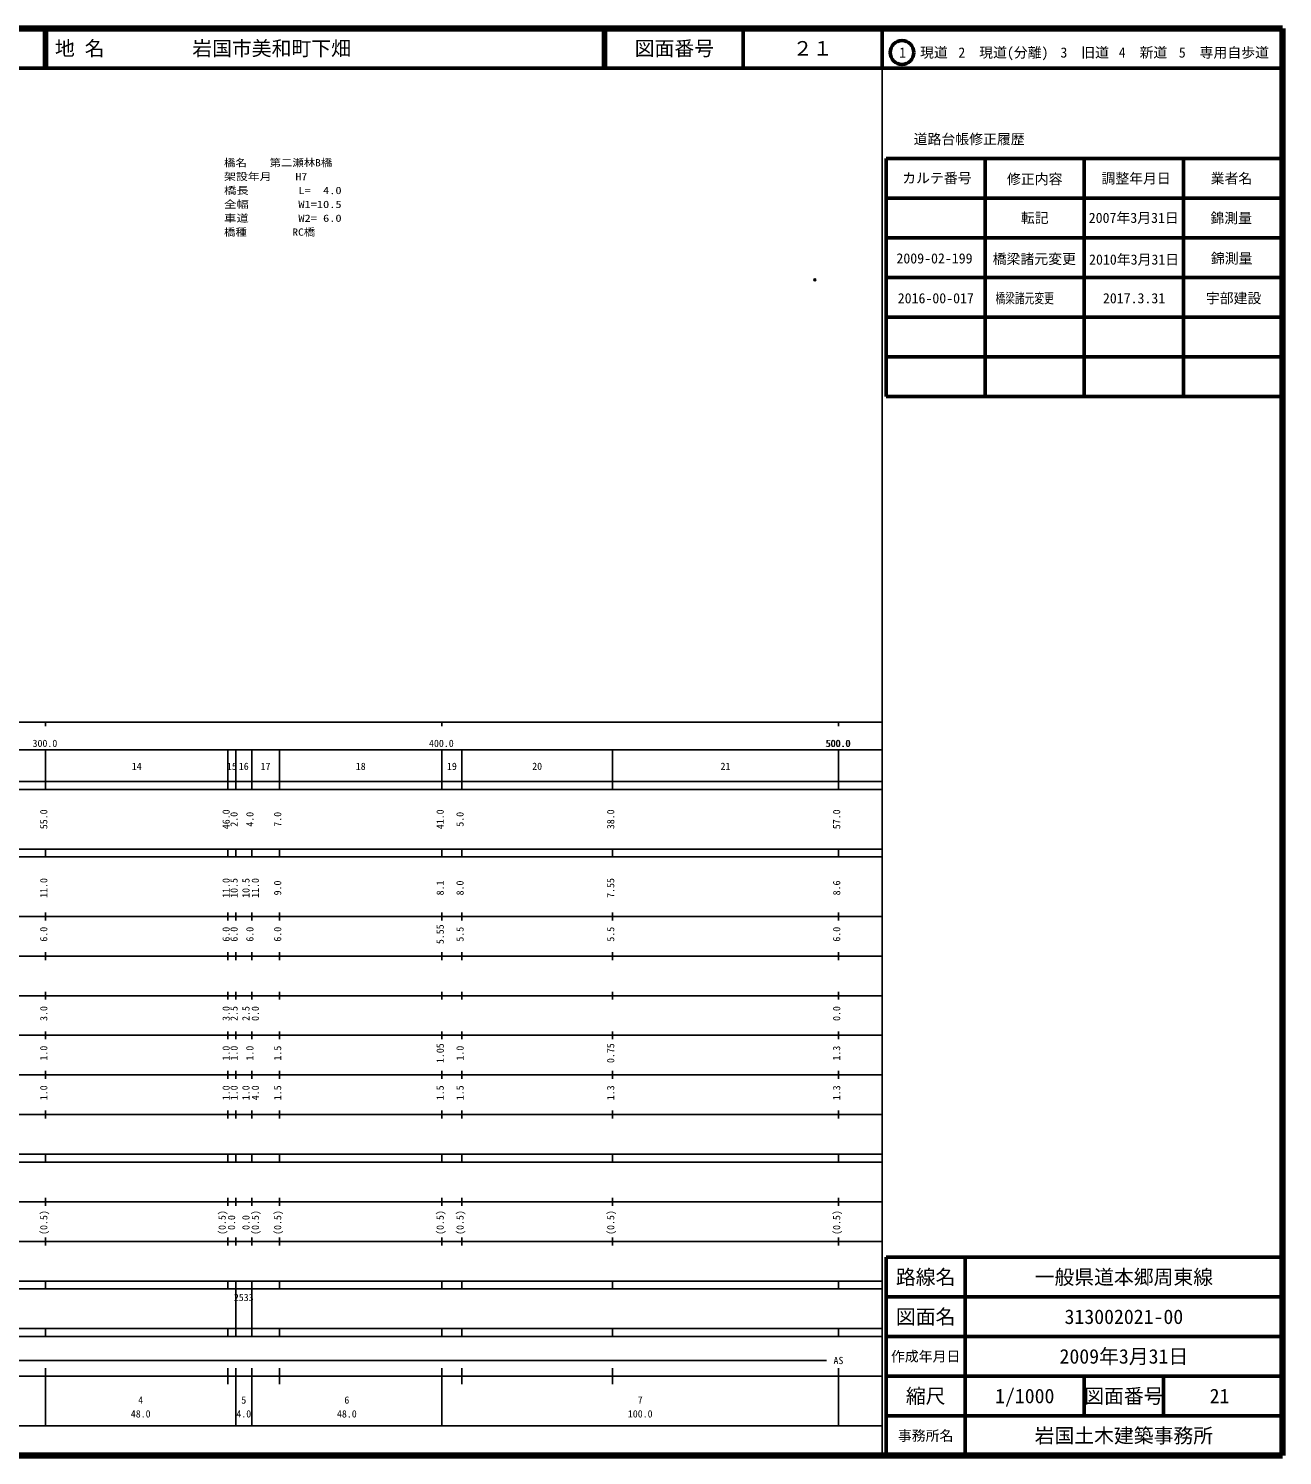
# Model space of a CAD drawing. Units: millimetres on the paper, with parts at other scales. Extents: x 40 to 680, y 20 to 380.
# Drawn here: x 363.7 to 680, y 20 to 380 of the extents above; entities that cross this region are included whole.
import ezdxf
from ezdxf.enums import TextEntityAlignment as Align

# ---------------------------------------------------------------- set-up
doc = ezdxf.new("R2010")
doc.units = ezdxf.units.MM
doc.header["$PDMODE"] = 32
doc.header["$PDSIZE"] = 0.5
for name, color, linetype in [('M-OTRS', 6, 'Continuous'), ('M-STR-HTXT', 7, 'Continuous'), ('M-TTL-TXT', 7, 'Continuous')]:
    doc.layers.add(name, color=color, linetype=linetype)
for name, color, linetype, lineweight in [('M-TTL', 2, 'Continuous', 140), ('M-TTL-BAND', 7, 'Continuous', 25), ('M-TTL-FRAM', 2, 'Continuous', 50), ('M-TTL-LINE', 7, 'Continuous', 50)]:
    doc.layers.add(name, color=color, linetype=linetype, lineweight=lineweight)
doc.styles.add('ＭＳ ゴシック', font='')
doc.styles.get('ＭＳ ゴシック').set_extended_font_data('MS Gothic')

msp = doc.modelspace()

# ---------------------------------------------------------------- linework, layer by layer
at = {"layer": 'M-OTRS'}
msp.add_point((562.074, 316.604), dxfattribs=at)
at = {"layer": 'M-TTL'}
for p, q in [((680, 380), (40, 380)), ((680, 20), (680, 380)), ((40, 20), (680, 20))]:
    msp.add_line(p, q, dxfattribs=at)
at = {"layer": 'M-TTL-BAND'}
for p, q in [((579, 20), (579, 370)), ((40, 205), (579, 205)), ((368, 205), (368, 204)), ((468, 205), (468, 204)), ((568, 205), (568, 204)), ((68, 198), (579, 198)), ((368, 188), (368, 198)), ((414, 188), (414, 198)), ((416, 188), (416, 198)), ((420, 188), (420, 198)), ((427, 188), (427, 198)), ((468, 188), (468, 198)), ((473, 188), (473, 198)), ((511, 188), (511, 198)), ((568, 188), (568, 198)), ((40, 190), (579, 190)), ((40, 188), (579, 188)), ((40, 173), (579, 173)), ((368, 171), (368, 173)), ((414, 171), (414, 173)), ((416, 171), (416, 173)), ((420, 171), (420, 173)), ((427, 171), (427, 173)), ((468, 171), (468, 173)), ((473, 171), (473, 173)), ((511, 171), (511, 173)), ((568, 171), (568, 173)), ((40, 171), (579, 171)), ((40, 156), (579, 156)), ((368, 155), (368, 157)), ((414, 155), (414, 157)), ((416, 155), (416, 157)), ((420, 155), (420, 157)), ((427, 155), (427, 157)), ((468, 155), (468, 157)), ((473, 155), (473, 157)), ((511, 155), (511, 157)), ((568, 155), (568, 157)), ((46, 146), (579, 146)), ((368, 145), (368, 147)), ((414, 145), (414, 147)), ((416, 145), (416, 147)), ((420, 145), (420, 147)), ((427, 145), (427, 147)), ((468, 145), (468, 147)), ((473, 145), (473, 147)), ((511, 145), (511, 147)), ((568, 145), (568, 147)), ((368, 135), (368, 137)), ((414, 135), (414, 137)), ((416, 135), (416, 137)), ((420, 135), (420, 137)), ((427, 135), (427, 137)), ((468, 135), (468, 137)), ((473, 135), (473, 137)), ((511, 135), (511, 137)), ((568, 135), (568, 137)), ((52, 136), (579, 136)), ((46, 126), (579, 126)), ((368, 125), (368, 127)), ((414, 125), (414, 127)), ((416, 125), (416, 127)), ((420, 125), (420, 127)), ((427, 125), (427, 127)), ((468, 125), (468, 127)), ((473, 125), (473, 127)), ((511, 125), (511, 127)), ((568, 125), (568, 127)), ((52, 116), (579, 116)), ((368, 115), (368, 117)), ((414, 115), (414, 117)), ((416, 115), (416, 117)), ((420, 115), (420, 117)), ((427, 115), (427, 117)), ((468, 115), (468, 117)), ((473, 115), (473, 117)), ((511, 115), (511, 117)), ((568, 115), (568, 117)), ((46, 106), (579, 106)), ((368, 105), (368, 107)), ((414, 105), (414, 107)), ((416, 105), (416, 107)), ((420, 105), (420, 107)), ((427, 105), (427, 107)), ((468, 105), (468, 107)), ((473, 105), (473, 107)), ((511, 105), (511, 107)), ((568, 105), (568, 107)), ((40, 96), (579, 96)), ((40, 94), (579, 94)), ((368, 94), (368, 96)), ((414, 94), (414, 96)), ((416, 94), (416, 96)), ((420, 94), (420, 96)), ((427, 94), (427, 96)), ((468, 94), (468, 96)), ((473, 94), (473, 96)), ((511, 94), (511, 96)), ((568, 94), (568, 96)), ((49, 84), (579, 84)), ((368, 83), (368, 85)), ((414, 83), (414, 85)), ((416, 83), (416, 85)), ((420, 83), (420, 85)), ((427, 83), (427, 85)), ((468, 83), (468, 85)), ((473, 83), (473, 85)), ((511, 83), (511, 85)), ((568, 83), (568, 85)), ((40, 74), (579, 74)), ((368, 73), (368, 75)), ((414, 73), (414, 75)), ((416, 73), (416, 75)), ((420, 73), (420, 75)), ((427, 73), (427, 75)), ((468, 73), (468, 75)), ((473, 73), (473, 75)), ((511, 73), (511, 75)), ((568, 73), (568, 75)), ((40, 64), (579, 64)), ((40, 62), (579, 62)), ((368, 62), (368, 64)), ((414, 62), (414, 64)), ((416, 62), (416, 64)), ((416, 52), (416, 62)), ((420, 62), (420, 64)), ((420, 52), (420, 62)), ((427, 62), (427, 64)), ((468, 62), (468, 64)), ((473, 62), (473, 64)), ((511, 62), (511, 64)), ((568, 62), (568, 64)), ((40, 52), (579, 52)), ((368, 50), (368, 52)), ((414, 50), (414, 52)), ((416, 50), (416, 52)), ((420, 50), (420, 52)), ((427, 50), (427, 52)), ((468, 50), (468, 52)), ((473, 50), (473, 52)), ((511, 50), (511, 52)), ((568, 50), (568, 52)), ((40, 50), (579, 50)), ((71, 44), (565, 44)), ((40, 40), (579, 40)), ((368, 27.5), (368, 42)), ((414, 38), (414, 42)), ((416, 27.5), (416, 42)), ((420, 27.5), (420, 42)), ((427, 38), (427, 42)), ((468, 27.5), (468, 42)), ((473, 38), (473, 42)), ((511, 38), (511, 42)), ((568, 27.5), (568, 42)), ((68, 27.5), (579, 27.5))]:
    msp.add_line(p, q, dxfattribs=at)
at = {"layer": 'M-TTL-FRAM'}
for p, q in [((580, 347.197), (580, 287.197)), ((580, 347.197), (680, 347.197)), ((580, 287.197), (680, 287.197)), ((680, 70), (580, 70)), ((580, 70), (580, 20))]:
    msp.add_line(p, q, dxfattribs=at)
at = {"layer": 'M-TTL-LINE'}
for p, q in [((367.75, 380), (367.75, 370)), ((368.25, 380), (368.25, 370)), ((508.747, 380), (508.747, 370)), ((509.247, 380), (509.247, 370)), ((543.997, 380), (543.997, 370)), ((579, 380), (579, 370)), ((40, 370), (680, 370)), ((605, 347.197), (605, 287.197)), ((630, 347.197), (630, 287.197)), ((655, 347.197), (655, 287.197)), ((580, 337.197), (680, 337.197)), ((580, 327.197), (680, 327.197)), ((580, 317.197), (680, 317.197)), ((580, 307.197), (680, 307.197)), ((580, 297.197), (680, 297.197)), ((600, 70), (600, 20)), ((680, 60), (580, 60)), ((680, 50), (580, 50)), ((680, 40), (580, 40)), ((630, 40), (630, 30)), ((650, 40), (650, 30)), ((680, 30), (580, 30))]:
    msp.add_line(p, q, dxfattribs=at)
msp.add_circle((584.031, 373.958), 3, dxfattribs=at)

# ---------------------------------------------------------------- texts
at = {"layer": 'M-STR-HTXT', "style": 'ＭＳ ゴシック'}
for s, width, p in [('橋名\u3000\u3000第二瀬林B橋', 1.15, (413.014, 344.676)), ('架設年月\u3000\u3000H7', 1.2, (413.014, 341.176)), ('橋長\u3000\u3000\u3000\u3000L=  4.0', 1.25, (413.014, 337.676)), ('全幅\u3000\u3000\u3000\u3000W1=10.5', 1.25, (413.014, 334.176)), ('車道\u3000\u3000\u3000\u3000W2= 6.0', 1.25, (413.014, 330.676)), ('橋種\u3000\u3000\u3000\u3000RC橋', 1.15, (413.014, 327.176))]:
    msp.add_text(s, height=1.833, dxfattribs=dict(at, width=width)).set_placement(p, align=Align.BOTTOM_LEFT)
at = {"layer": 'M-TTL-BAND', "style": 'ＭＳ ゴシック'}
for s, p in [('300.0', (367.844, 198.195)), ('400.0', (467.844, 198.195)), ('500.0', (567.844, 198.195)), ('500.0', (568, 198.195)), ('14', (391, 192.405)), ('15', (415, 192.405)), ('16', (418, 192.405)), ('17', (423.5, 192.405)), ('18', (447.5, 192.405)), ('19', (470.5, 192.405)), ('20', (492, 192.405)), ('21', (539.5, 192.405)), ('AS', (568, 42.5)), ('4', (392, 32.523)), ('5', (418, 32.523)), ('6', (444, 32.523)), ('7', (518, 32.523)), ('48.0', (392, 29.033)), ('4.0', (418, 29.033)), ('48.0', (444, 29.033)), ('100.0', (518, 29.033))]:
    msp.add_text(s, height=1.833, dxfattribs=at).set_placement(p, align=Align.BOTTOM_CENTER)
for s, p in [('55.0', (369, 180.5)), ('46.0', (415, 180.5)), ('2.0', (417, 180.5)), ('4.0', (421, 180.5)), ('7.0', (428, 180.5)), ('41.0', (469, 180.5)), ('5.0', (474, 180.5)), ('38.0', (512, 180.5)), ('57.0', (569, 180.5)), ('11.0', (369, 163.174)), ('11.0', (415, 163.174)), ('10.5', (417, 163.174)), ('10.5', (420, 163.174)), ('11.0', (422.37, 163.174)), ('9.0', (428, 163.174)), ('8.1', (469, 163.174)), ('8.0', (474, 163.174)), ('7.55', (512, 163.174)), ('8.6', (569, 163.174)), ('6.0', (369, 151.5)), ('6.0', (415, 151.5)), ('6.0', (417, 151.5)), ('6.0', (421, 151.5)), ('6.0', (428, 151.5)), ('5.55', (469, 151.5)), ('5.5', (474, 151.5)), ('5.5', (512, 151.5)), ('6.0', (569, 151.5)), ('3.0', (369, 131.5)), ('3.0', (415, 131.5)), ('2.5', (417, 131.5)), ('2.5', (420, 131.5)), ('0.0', (422.37, 131.5)), ('0.0', (569, 131.5)), ('1.0', (369, 121.5)), ('1.0', (415, 121.5)), ('1.0', (417, 121.5)), ('1.0', (421, 121.5)), ('1.5', (428, 121.5)), ('1.05', (469, 121.5)), ('1.0', (474, 121.5)), ('0.75', (512, 121.5)), ('1.3', (569, 121.5)), ('1.0', (369, 111.5)), ('1.0', (415, 111.5)), ('1.0', (417, 111.5)), ('1.0', (420, 111.5)), ('4.0', (422.37, 111.5)), ('1.5', (428, 111.5)), ('1.5', (469, 111.5)), ('1.5', (474, 111.5)), ('1.3', (512, 111.5)), ('1.3', (569, 111.5)), ('(0.5)', (369, 78.764)), ('(0.5)', (414, 78.764)), ('0.0', (416.37, 78.764)), ('0.0', (420, 78.764)), ('(0.5)', (422.37, 78.764)), ('(0.5)', (428, 78.764)), ('(0.5)', (469, 78.764)), ('(0.5)', (474, 78.764)), ('(0.5)', (512, 78.764)), ('(0.5)', (569, 78.764))]:
    msp.add_text(s, height=1.833, rotation=90, dxfattribs=at).set_placement(p, align=Align.BOTTOM_CENTER)
msp.add_text('2533', height=1.833, dxfattribs=at).set_placement((415.5, 58.405), align=Align.BOTTOM_LEFT)
at = {"layer": 'M-TTL-TXT', "style": 'ＭＳ ゴシック'}
for s, p in [('地 名', (370.38, 375)), ('岩国市美和町下畑', (405.024, 375))]:
    msp.add_text(s, height=3.666, dxfattribs=at).set_placement(p, align=Align.MIDDLE_LEFT)
for s, height, p in [('図面番号', 3.666, (526.622, 375)), ('２１', 3.666, (561.497, 375)), ('1\u3000現道', 2.566, (589.448, 373.958)), ('2\u3000現道(分離)', 2.566, (609.619, 373.958)), ('3\u3000旧道', 2.566, (630.121, 373.958)), ('4\u3000新道', 2.566, (644.824, 373.958)), ('5\u3000専用自歩道', 2.566, (665.228, 373.958)), ('道路台帳修正履歴', 2.566, (600.968, 352.113)), ('カルテ番号', 2.566, (592.839, 342.277)), ('修正内容', 2.566, (617.509, 342.023)), ('調整年月日', 2.566, (643.089, 342.197)), ('業者名', 2.566, (667.134, 342.197)), ('転記', 2.566, (617.5, 332.245)), ('2007年3月31日', 2.566, (642.5, 332.245)), ('錦測量', 2.566, (667.077, 332.189)), ('2009-02-199', 2.566, (592.23, 322.012)), ('橋梁諸元変更', 2.566, (617.407, 321.869)), ('2010年3月31日', 2.566, (642.583, 321.726)), ('錦測量', 2.566, (667.187, 322.012)), ('路線名', 3.666, (590, 65)), ('路線名', 3.666, (590, 65)), ('一般県道本郷周東線', 3.666, (640, 65)), ('図面名', 3.666, (590, 55)), ('図面名', 3.666, (590, 55)), ('313002021-00', 3.666, (640, 55)), ('2009年3月31日', 3.666, (640, 45)), ('作成年月日', 2.566, (590, 45)), ('作成年月日', 2.566, (590, 45)), ('縮尺', 3.666, (590, 35)), ('縮尺', 3.666, (590, 35)), ('1/1000', 3.666, (615, 35)), ('図面番号', 3.666, (640, 35)), ('図面番号', 3.666, (640, 35)), ('21', 3.666, (664.125, 35)), ('事務所名', 2.566, (590, 25)), ('事務所名', 2.566, (590, 25)), ('岩国土木建築事務所', 3.666, (640, 25))]:
    msp.add_text(s, height=height, dxfattribs=at).set_placement(p, align=Align.MIDDLE_CENTER)
for s, p in [('2016-00-017', (582.963, 309.908)), ('2017.3.31', (634.713, 309.908))]:
    msp.add_text(s, height=2.566, dxfattribs=at).set_placement(p, align=Align.BOTTOM_LEFT)
at = {"layer": 'M-TTL-TXT', "style": 'ＭＳ ゴシック', "width": 0.7}
msp.add_text('橋梁諸元変更', height=2.566, dxfattribs=at).set_placement((607.625, 309.908), align=Align.BOTTOM_LEFT)
at = {"layer": 'M-TTL-TXT', "style": 'ＭＳ ゴシック'}
msp.add_text('宇部建設', height=2.566, dxfattribs=at).set_placement((667.675, 309.908), align=Align.BOTTOM_CENTER)

doc.saveas('drawing.dxf')
